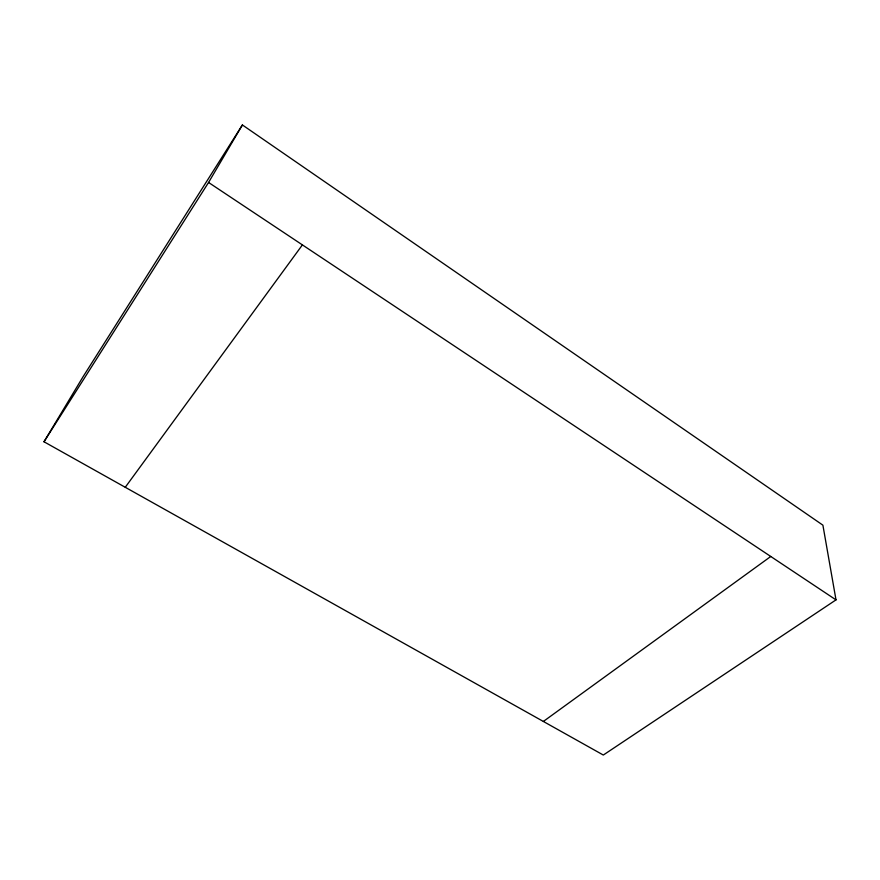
<?xml version="1.0" encoding="UTF-8"?>
<svg xmlns="http://www.w3.org/2000/svg" width="880" height="880" viewBox="0 0 880 880"><rect width="100%" height="100%" fill="white"/><g stroke="black" fill="none" stroke-linecap="round" stroke-linejoin="round"><path stroke-width="1.32" d="M44 441.771L208.56 182.468L242.396 124.96L822.899 525.173L836 599.874L603.317 755.04L44 441.771L83.05 376.75L242.396 124.96M125.257 487.289L302.401 244.904M543.356 721.457L770.759 556.479M208.56 182.468L836 599.874"/></g></svg>
